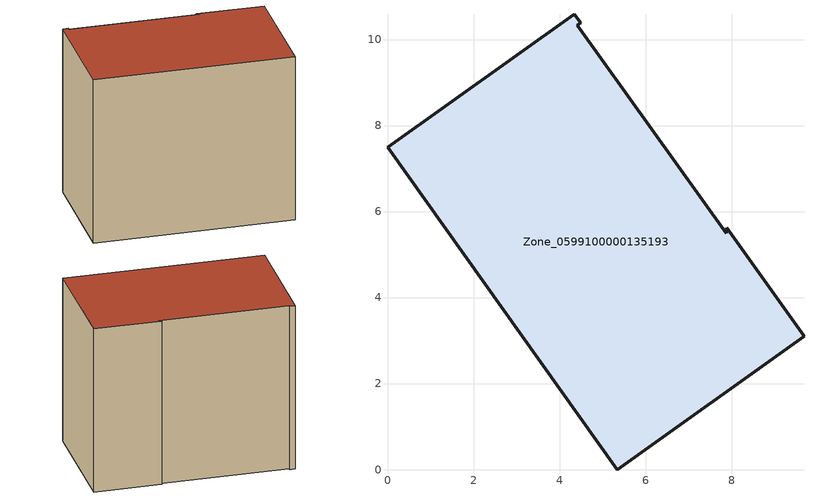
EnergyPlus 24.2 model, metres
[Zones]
Zone_0599100000135193
 floor ground (C_G): 7.88,5.5 7.89,5.62 9.69,3.1 5.34,0 0,7.49 4.35,10.59 4.49,10.38 4.41,10.33 z0
 wall outside (C_F): 0,7.49 5.34,0 9.69,3.1 7.89,5.62 7.88,5.5 4.41,10.33 4.49,10.38 4.35,10.59 0,7.49 z0:7.99
 roof outside (C_R): 7.88,5.5 4.41,10.33 4.49,10.38 4.35,10.59 0,7.49 5.34,0 9.69,3.1 7.89,5.62 z7.99
[BUILDING]
Pand.0599100000135193: North Axis=0; Terrain=City; Loads Convergence Tolerance Value=0.04; Temperature Convergence Tolerance Value=0.4; Solar Distribution=FullExterior; Maximum Number of Warmup Days=25; Minimum Number of Warmup Days=1
[Site:Location]
Rotterdam.The.Hague.AP_ZH_NLD Design_Conditions: Latitude=51.96; Longitude=4.45; Time Zone=1; Elevation=-4.5
[SITE:GROUNDTEMPERATURE:BUILDINGSURFACE]
18, 18, 18, 18, 18, 18, 18, 18, 18, 18, 18, 18
[MATERIAL] Thermal Absorptance=0.9; Solar Absorptance=0.7; Visible Absorptance=0.7
Name | Roughness | Thickness | Conductivity | Density | Specific Heat
G.TC.1975-1991 | MediumSmooth | 0.15 | 0.288461 | 540 | 1210
F.TC.1975-1991 | Rough | 0.3 | 0.230769 | 1920 | 840
R.TC.1975-1991 | MediumRough | 0.2 | 0.153846 | 1500 | 1000
[CONSTRUCTION]
C_G: G.TC.1975-1991
C_F: F.TC.1975-1991
C_R: R.TC.1975-1991
[ZONE]
Zone_0599100000135193: Type=1; Multiplier=1; Ceiling Height=Autocalculate; Volume=Autocalculate; Floor Area=autocalculate; Part of Total Floor Area=Yes
[ZONEINFILTRATION:DESIGNFLOWRATE]
Infil_Zone_0599100000135193: Zone or ZoneList or Space or SpaceList=Zone_0599100000135193; Schedule=AlwaysOn; Design Flow Rate Calculation Method=Flow/Area; Flow Rate per Floor Area=0.003; Constant Term Coefficient=1; Temperature Term Coefficient=0; Velocity Term Coefficient=0; Velocity Squared Term Coefficient=0
[HVACTEMPLATE:ZONE:IDEALLOADSAIRSYSTEM]
Zone_0599100000135193: Maximum Heating Supply Air Temperature=50; Minimum Cooling Supply Air Temperature=13; Maximum Heating Supply Air Humidity Ratio=0.0156; Minimum Cooling Supply Air Humidity Ratio=0.0077; Heating Limit=NoLimit; Cooling Limit=NoLimit; Dehumidification Control Type=ConstantSensibleHeatRatio; Cooling Sensible Heat Ratio=0.7; Dehumidification Setpoint=60; Humidification Control Type=None; Humidification Setpoint=30; Outdoor Air Method=None; Outdoor Air Flow Rate per Person=0.00944; Outdoor Air Flow Rate per Zone Floor Area=0; Outdoor Air Flow Rate per Zone=0; Demand Controlled Ventilation Type=None; Outdoor Air Economizer Type=NoEconomizer; Heat Recovery Type=None; Sensible Heat Recovery Effectiveness=0.7; Latent Heat Recovery Effectiveness=0.65
[ZONECONTROL:THERMOSTAT]
ThermostatControl_Zone_0599100000135193: Zone or ZoneList=Zone_0599100000135193; Control Type Schedule=DualSetpointControlType; Control 1=Thermostat_Zone_0599100000135193; Temperature Difference Between Cutout And Setpoint=0
[THERMOSTATSETPOINT:DUALSETPOINT]
Thermostat_Zone_0599100000135193: Heating Setpoint Temperature Schedule=HeatingSetpoint_Zone_0599100000135193; Cooling Setpoint Temperature Schedule=CoolingSetpoint_Zone_0599100000135193
[SCHEDULE:COMPACT]
HeatingSetpoint_Zone_0599100000135193: Through: 12/31, For: AllDays, Until: 24:00, 21
CoolingSetpoint_Zone_0599100000135193: Through: 12/31, For: AllDays, Until: 24:00, 24
DualSetpointControlType: Through: 12/31, For: AllDays, Until: 24:00, 4
AlwaysOn: Through: 12/31, For: AllDays, Until: 24:00, 1
